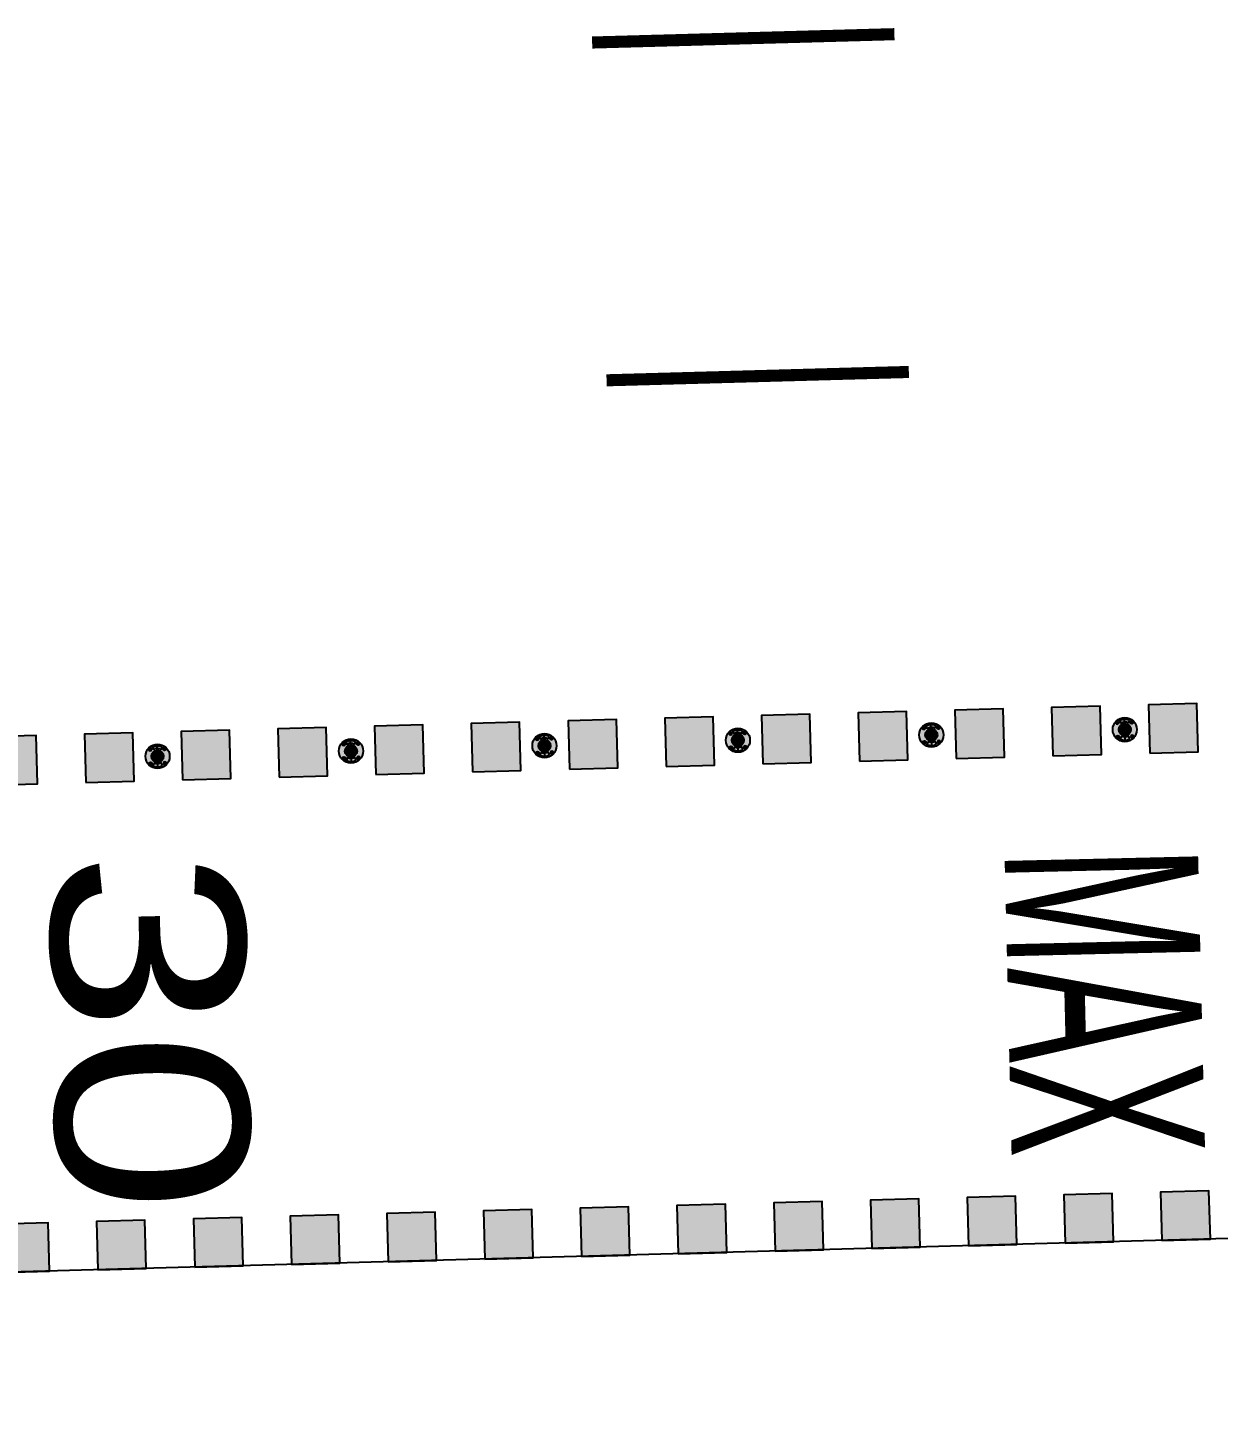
# Model space of a CAD drawing. Header units: metres. Extents: x 668617 to 675126, y 2286318 to 2293677.
# Drawn here: x 670211.17 to 670221, y 2287227.59 to 2287239.16 of the extents above; entities that cross this region are included whole.
import ezdxf
from ezdxf.enums import TextEntityAlignment as Align

# ---------------------------------------------------------------- set-up
doc = ezdxf.new("R2010")
doc.units = ezdxf.units.M
doc.header["$MEASUREMENT"] = 0
for name, color, linetype in [('DMTG-B-CuadrosVerdes', 94, 'Continuous'), ('DMTG-M-VIALETON', 92, 'Continuous'), ('DMTG-PB-BANQUETAS', 251, 'Continuous'), ('DMTG-SH-LEYENDA VELOCIDAD', 252, 'Continuous'), ('DMTG-SH-LINEA DISCONTINUA', 252, 'Continuous')]:
    doc.layers.add(name, color=color, linetype=linetype)
doc.styles.add('Arial', font='arial.ttf')

# ---------------------------------------------------------------- blocks, each defined once
blk = doc.blocks.new('*U173')
h = blk.add_hatch(color=256)
h.dxf.hatch_style = 1
h.paths.add_polyline_path([(12.01, 4.03), (12.41, 4.03), (12.41, 4.43), (12.01, 4.43)])
h = blk.add_hatch(color=256)
h.dxf.hatch_style = 1
h.paths.add_polyline_path([(12.01, 4.03), (12.41, 4.03), (12.41, 4.43), (12.01, 4.43)])
h = blk.add_hatch(color=256)
h.dxf.hatch_style = 1
h.paths.add_polyline_path([(12.81, 4.03), (13.21, 4.03), (13.21, 4.43), (12.81, 4.43)])
h = blk.add_hatch(color=256)
h.dxf.hatch_style = 1
h.paths.add_polyline_path([(12.81, 4.03), (13.21, 4.03), (13.21, 4.43), (12.81, 4.43)])
h = blk.add_hatch(color=256)
h.dxf.hatch_style = 1
h.paths.add_polyline_path([(13.61, 4.03), (14.01, 4.03), (14.01, 4.43), (13.61, 4.43)])
h = blk.add_hatch(color=256)
h.dxf.hatch_style = 1
h.paths.add_polyline_path([(13.61, 4.03), (14.01, 4.03), (14.01, 4.43), (13.61, 4.43)])
h = blk.add_hatch(color=256)
h.dxf.hatch_style = 1
h.paths.add_polyline_path([(14.41, 4.03), (14.81, 4.03), (14.81, 4.43), (14.41, 4.43)])
h = blk.add_hatch(color=256)
h.dxf.hatch_style = 1
h.paths.add_polyline_path([(14.41, 4.03), (14.81, 4.03), (14.81, 4.43), (14.41, 4.43)])
h = blk.add_hatch(color=256)
h.dxf.hatch_style = 1
h.paths.add_polyline_path([(15.21, 4.03), (15.61, 4.03), (15.61, 4.43), (15.21, 4.43)])
h = blk.add_hatch(color=256)
h.dxf.hatch_style = 1
h.paths.add_polyline_path([(15.21, 4.03), (15.61, 4.03), (15.61, 4.43), (15.21, 4.43)])
h = blk.add_hatch(color=256)
h.dxf.hatch_style = 1
h.paths.add_polyline_path([(16.01, 4.03), (16.41, 4.03), (16.41, 4.43), (16.01, 4.43)])
h = blk.add_hatch(color=256)
h.dxf.hatch_style = 1
h.paths.add_polyline_path([(16.01, 4.03), (16.41, 4.03), (16.41, 4.43), (16.01, 4.43)])
h = blk.add_hatch(color=256)
h.dxf.hatch_style = 1
h.paths.add_polyline_path([(16.81, 4.03), (17.21, 4.03), (17.21, 4.43), (16.81, 4.43)])
h = blk.add_hatch(color=256)
h.dxf.hatch_style = 1
h.paths.add_polyline_path([(16.81, 4.03), (17.21, 4.03), (17.21, 4.43), (16.81, 4.43)])
h = blk.add_hatch(color=256)
h.dxf.hatch_style = 1
h.paths.add_polyline_path([(17.61, 4.03), (18.01, 4.03), (18.01, 4.43), (17.61, 4.43)])
h = blk.add_hatch(color=256)
h.dxf.hatch_style = 1
h.paths.add_polyline_path([(17.61, 4.03), (18.01, 4.03), (18.01, 4.43), (17.61, 4.43)])
h = blk.add_hatch(color=256)
h.dxf.hatch_style = 1
h.paths.add_polyline_path([(18.41, 4.03), (18.81, 4.03), (18.81, 4.43), (18.41, 4.43)])
h = blk.add_hatch(color=256)
h.dxf.hatch_style = 1
h.paths.add_polyline_path([(18.41, 4.03), (18.81, 4.03), (18.81, 4.43), (18.41, 4.43)])
h = blk.add_hatch(color=256)
h.dxf.hatch_style = 1
h.paths.add_polyline_path([(19.21, 4.03), (19.61, 4.03), (19.61, 4.43), (19.21, 4.43)])
h = blk.add_hatch(color=256)
h.dxf.hatch_style = 1
h.paths.add_polyline_path([(19.21, 4.03), (19.61, 4.03), (19.61, 4.43), (19.21, 4.43)])
h = blk.add_hatch(color=256)
h.dxf.hatch_style = 1
h.paths.add_polyline_path([(20.01, 4.03), (20.41, 4.03), (20.41, 4.43), (20.01, 4.43)])
h = blk.add_hatch(color=256)
h.dxf.hatch_style = 1
h.paths.add_polyline_path([(20.01, 4.03), (20.41, 4.03), (20.41, 4.43), (20.01, 4.43)])
h = blk.add_hatch(color=256)
h.dxf.hatch_style = 1
h.paths.add_polyline_path([(20.81, 4.03), (21.21, 4.03), (21.21, 4.43), (20.81, 4.43)])
h = blk.add_hatch(color=256)
h.dxf.hatch_style = 1
h.paths.add_polyline_path([(20.81, 4.03), (21.21, 4.03), (21.21, 4.43), (20.81, 4.43)])
h = blk.add_hatch(color=256)
h.dxf.hatch_style = 1
h.paths.add_polyline_path([(21.61, 4.03), (22.01, 4.03), (22.01, 4.43), (21.61, 4.43)])
h = blk.add_hatch(color=256)
h.dxf.hatch_style = 1
h.paths.add_polyline_path([(21.61, 4.03), (22.01, 4.03), (22.01, 4.43), (21.61, 4.43)])
h = blk.add_hatch(color=256)
h.dxf.hatch_style = 1
h.paths.add_polyline_path([(12, 0), (12.4, 0), (12.4, 0.4), (12, 0.4)])
h = blk.add_hatch(color=256)
h.dxf.hatch_style = 1
h.paths.add_polyline_path([(12, 0), (12.4, 0), (12.4, 0.4), (12, 0.4)])
h = blk.add_hatch(color=256)
h.dxf.hatch_style = 1
h.paths.add_polyline_path([(12.8, 0), (13.2, 0), (13.2, 0.4), (12.8, 0.4)])
h = blk.add_hatch(color=256)
h.dxf.hatch_style = 1
h.paths.add_polyline_path([(12.8, 0), (13.2, 0), (13.2, 0.4), (12.8, 0.4)])
h = blk.add_hatch(color=256)
h.dxf.hatch_style = 1
h.paths.add_polyline_path([(13.6, 0), (14, 0), (14, 0.4), (13.6, 0.4)])
h = blk.add_hatch(color=256)
h.dxf.hatch_style = 1
h.paths.add_polyline_path([(13.6, 0), (14, 0), (14, 0.4), (13.6, 0.4)])
h = blk.add_hatch(color=256)
h.dxf.hatch_style = 1
h.paths.add_polyline_path([(14.4, 0), (14.8, 0), (14.8, 0.4), (14.4, 0.4)])
h = blk.add_hatch(color=256)
h.dxf.hatch_style = 1
h.paths.add_polyline_path([(14.4, 0), (14.8, 0), (14.8, 0.4), (14.4, 0.4)])
h = blk.add_hatch(color=256)
h.dxf.hatch_style = 1
h.paths.add_polyline_path([(15.2, 0), (15.6, 0), (15.6, 0.4), (15.2, 0.4)])
h = blk.add_hatch(color=256)
h.dxf.hatch_style = 1
h.paths.add_polyline_path([(15.2, 0), (15.6, 0), (15.6, 0.4), (15.2, 0.4)])
h = blk.add_hatch(color=256)
h.dxf.hatch_style = 1
h.paths.add_polyline_path([(16, 0), (16.4, 0), (16.4, 0.4), (16, 0.4)])
h = blk.add_hatch(color=256)
h.dxf.hatch_style = 1
h.paths.add_polyline_path([(16, 0), (16.4, 0), (16.4, 0.4), (16, 0.4)])
h = blk.add_hatch(color=256)
h.dxf.hatch_style = 1
h.paths.add_polyline_path([(16.8, 0), (17.2, 0), (17.2, 0.4), (16.8, 0.4)])
h = blk.add_hatch(color=256)
h.dxf.hatch_style = 1
h.paths.add_polyline_path([(16.8, 0), (17.2, 0), (17.2, 0.4), (16.8, 0.4)])
h = blk.add_hatch(color=256)
h.dxf.hatch_style = 1
h.paths.add_polyline_path([(17.6, 0), (18, 0), (18, 0.4), (17.6, 0.4)])
h = blk.add_hatch(color=256)
h.dxf.hatch_style = 1
h.paths.add_polyline_path([(17.6, 0), (18, 0), (18, 0.4), (17.6, 0.4)])
h = blk.add_hatch(color=256)
h.dxf.hatch_style = 1
h.paths.add_polyline_path([(18.4, 0), (18.8, 0), (18.8, 0.4), (18.4, 0.4)])
h = blk.add_hatch(color=256)
h.dxf.hatch_style = 1
h.paths.add_polyline_path([(18.4, 0), (18.8, 0), (18.8, 0.4), (18.4, 0.4)])
h = blk.add_hatch(color=256)
h.dxf.hatch_style = 1
h.paths.add_polyline_path([(19.2, 0), (19.6, 0), (19.6, 0.4), (19.2, 0.4)])
h = blk.add_hatch(color=256)
h.dxf.hatch_style = 1
h.paths.add_polyline_path([(19.2, 0), (19.6, 0), (19.6, 0.4), (19.2, 0.4)])
h = blk.add_hatch(color=256)
h.dxf.hatch_style = 1
h.paths.add_polyline_path([(20, 0), (20.4, 0), (20.4, 0.4), (20, 0.4)])
h = blk.add_hatch(color=256)
h.dxf.hatch_style = 1
h.paths.add_polyline_path([(20, 0), (20.4, 0), (20.4, 0.4), (20, 0.4)])
h = blk.add_hatch(color=256)
h.dxf.hatch_style = 1
h.paths.add_polyline_path([(20.8, 0), (21.2, 0), (21.2, 0.4), (20.8, 0.4)])
h = blk.add_hatch(color=256)
h.dxf.hatch_style = 1
h.paths.add_polyline_path([(20.8, 0), (21.2, 0), (21.2, 0.4), (20.8, 0.4)])
h = blk.add_hatch(color=256)
h.dxf.hatch_style = 1
h.paths.add_polyline_path([(21.6, 0), (22, 0), (22, 0.4), (21.6, 0.4)])
h = blk.add_hatch(color=256)
h.dxf.hatch_style = 1
h.paths.add_polyline_path([(21.6, 0), (22, 0), (22, 0.4), (21.6, 0.4)])
for points in [[(12.01, 4.03), (12.41, 4.03), (12.41, 4.43), (12.01, 4.43)], [(12.01, 4.03), (12.41, 4.03), (12.41, 4.43), (12.01, 4.43)], [(12.81, 4.03), (13.21, 4.03), (13.21, 4.43), (12.81, 4.43)], [(12.81, 4.03), (13.21, 4.03), (13.21, 4.43), (12.81, 4.43)], [(13.61, 4.03), (14.01, 4.03), (14.01, 4.43), (13.61, 4.43)], [(13.61, 4.03), (14.01, 4.03), (14.01, 4.43), (13.61, 4.43)], [(14.41, 4.03), (14.81, 4.03), (14.81, 4.43), (14.41, 4.43)], [(14.41, 4.03), (14.81, 4.03), (14.81, 4.43), (14.41, 4.43)], [(15.21, 4.03), (15.61, 4.03), (15.61, 4.43), (15.21, 4.43)], [(15.21, 4.03), (15.61, 4.03), (15.61, 4.43), (15.21, 4.43)], [(16.01, 4.03), (16.41, 4.03), (16.41, 4.43), (16.01, 4.43)], [(16.01, 4.03), (16.41, 4.03), (16.41, 4.43), (16.01, 4.43)], [(16.81, 4.03), (17.21, 4.03), (17.21, 4.43), (16.81, 4.43)], [(16.81, 4.03), (17.21, 4.03), (17.21, 4.43), (16.81, 4.43)], [(17.61, 4.03), (18.01, 4.03), (18.01, 4.43), (17.61, 4.43)], [(17.61, 4.03), (18.01, 4.03), (18.01, 4.43), (17.61, 4.43)], [(18.41, 4.03), (18.81, 4.03), (18.81, 4.43), (18.41, 4.43)], [(18.41, 4.03), (18.81, 4.03), (18.81, 4.43), (18.41, 4.43)], [(19.21, 4.03), (19.61, 4.03), (19.61, 4.43), (19.21, 4.43)], [(19.21, 4.03), (19.61, 4.03), (19.61, 4.43), (19.21, 4.43)], [(20.01, 4.03), (20.41, 4.03), (20.41, 4.43), (20.01, 4.43)], [(20.01, 4.03), (20.41, 4.03), (20.41, 4.43), (20.01, 4.43)], [(20.81, 4.03), (21.21, 4.03), (21.21, 4.43), (20.81, 4.43)], [(20.81, 4.03), (21.21, 4.03), (21.21, 4.43), (20.81, 4.43)], [(21.61, 4.03), (22.01, 4.03), (22.01, 4.43), (21.61, 4.43)], [(21.61, 4.03), (22.01, 4.03), (22.01, 4.43), (21.61, 4.43)], [(12, 0), (12.4, 0), (12.4, 0.4), (12, 0.4)], [(12, 0), (12.4, 0), (12.4, 0.4), (12, 0.4)], [(12.8, 0), (13.2, 0), (13.2, 0.4), (12.8, 0.4)], [(12.8, 0), (13.2, 0), (13.2, 0.4), (12.8, 0.4)], [(13.6, 0), (14, 0), (14, 0.4), (13.6, 0.4)], [(13.6, 0), (14, 0), (14, 0.4), (13.6, 0.4)], [(14.4, 0), (14.8, 0), (14.8, 0.4), (14.4, 0.4)], [(14.4, 0), (14.8, 0), (14.8, 0.4), (14.4, 0.4)], [(15.2, 0), (15.6, 0), (15.6, 0.4), (15.2, 0.4)], [(15.2, 0), (15.6, 0), (15.6, 0.4), (15.2, 0.4)], [(16, 0), (16.4, 0), (16.4, 0.4), (16, 0.4)], [(16, 0), (16.4, 0), (16.4, 0.4), (16, 0.4)], [(16.8, 0), (17.2, 0), (17.2, 0.4), (16.8, 0.4)], [(16.8, 0), (17.2, 0), (17.2, 0.4), (16.8, 0.4)], [(17.6, 0), (18, 0), (18, 0.4), (17.6, 0.4)], [(17.6, 0), (18, 0), (18, 0.4), (17.6, 0.4)], [(18.4, 0), (18.8, 0), (18.8, 0.4), (18.4, 0.4)], [(18.4, 0), (18.8, 0), (18.8, 0.4), (18.4, 0.4)], [(19.2, 0), (19.6, 0), (19.6, 0.4), (19.2, 0.4)], [(19.2, 0), (19.6, 0), (19.6, 0.4), (19.2, 0.4)], [(20, 0), (20.4, 0), (20.4, 0.4), (20, 0.4)], [(20, 0), (20.4, 0), (20.4, 0.4), (20, 0.4)], [(20.8, 0), (21.2, 0), (21.2, 0.4), (20.8, 0.4)], [(20.8, 0), (21.2, 0), (21.2, 0.4), (20.8, 0.4)], [(21.6, 0), (22, 0), (22, 0.4), (21.6, 0.4)], [(21.6, 0), (22, 0), (22, 0.4), (21.6, 0.4)]]:
    blk.add_lwpolyline(points, close=True)
blk = doc.blocks.new('*U185')
at = {"layer": 'DMTG-SH-LEYENDA VELOCIDAD', "style": 'Arial', "width": 0.527321}
blk.add_text('MAX', height=1.6, dxfattribs=at).set_placement((0.148, 7.915), (2.702, 7.915), align=Align.FIT)
at = {"layer": 'DMTG-SH-LEYENDA VELOCIDAD', "style": 'Arial', "width": 0.593548}
blk.add_attdef('VEL', text='', height=1.6, dxfattribs=at).set_placement((0.235, 0.019), (2.742, 0.019), align=Align.FIT)
blk = doc.blocks.new('*U175')
at = {"true_color": 0x58ba48}
h = blk.add_hatch(color=85, dxfattribs=at)
h.dxf.hatch_style = 1
h.paths.add_polyline_path([(15.992, 11.782, 1), (16.092, 11.782, 1)], flags=0)
h.paths.add_polyline_path([(15.992, 11.851), (15.981, 11.861, 0.062746), (15.963, 11.844), (15.974, 11.833, 0.413879), (15.992, 11.833, 0.414549)], flags=17)
h.paths.add_polyline_path([(15.989, 11.842, -1), (15.977, 11.842, -1)], flags=16)
h.paths.add_polyline_path([(15.992, 11.782, 1), (16.092, 11.782, 1)], flags=16)
h.paths.add_polyline_path([(16.104, 11.861), (16.093, 11.85, 0.413879), (16.093, 11.833, 0.414549), (16.111, 11.833), (16.121, 11.843, 0.062746)], flags=17)
h.paths.add_polyline_path([(16.108, 11.841, -1), (16.096, 11.841, -1)], flags=16)
h.paths.add_polyline_path([(16.121, 11.721), (16.11, 11.731, 0.413879), (16.093, 11.731, 0.414549), (16.092, 11.714), (16.103, 11.703, 0.062746)], flags=17)
h.paths.add_polyline_path([(16.095, 11.723, -1), (16.107, 11.723, -1)], flags=16)
h.paths.add_polyline_path([(15.991, 11.732, 0.414549), (15.974, 11.732), (15.963, 11.721, 0.062746), (15.981, 11.703), (15.991, 11.714, 0.413879)], flags=17)
h.paths.add_polyline_path([(15.976, 11.723, -1), (15.989, 11.723, -1)], flags=16)
h.paths.add_polyline_path([(16.121, 11.843), (16.111, 11.833, -0.414549), (16.093, 11.833, -0.413879), (16.093, 11.85), (16.104, 11.861, 0.342564), (15.981, 11.861), (15.992, 11.851, -0.414549), (15.992, 11.833, -0.413879), (15.974, 11.833), (15.963, 11.844, 0.166532), (15.942, 11.782, 0.166532), (15.963, 11.721), (15.974, 11.732, -0.414549), (15.991, 11.732, -0.413879), (15.991, 11.714), (15.981, 11.703, 0.342564), (16.103, 11.703), (16.092, 11.714, -0.414549), (16.093, 11.731, -0.413879), (16.11, 11.731), (16.121, 11.721, 0.166532), (16.142, 11.782, 0.166532)])
h.paths.add_polyline_path([(16.092, 11.782, -1), (15.992, 11.782, -1)], flags=0)
h.paths.add_polyline_path([(16.071, 11.837, 0.245947), (16.013, 11.838), (16.002, 11.86, -0.245947), (16.083, 11.86)], flags=16)
h.paths.add_polyline_path([(16.071, 11.727), (16.082, 11.705, -0.245947), (16.001, 11.705), (16.013, 11.727, 0.245947)], flags=16)
h = blk.add_hatch(color=85, dxfattribs=at)
h.dxf.hatch_style = 1
h.paths.add_polyline_path([(15.992, 11.782, 1), (16.092, 11.782, 1)])
at = {"true_color": 0xc7c8ca}
h = blk.add_hatch(color=9, dxfattribs=at)
h.dxf.hatch_style = 1
h.paths.add_polyline_path([(16.083, 11.86, 0.245947), (16.002, 11.86), (16.013, 11.838, -0.245947), (16.071, 11.837)])
h.paths.add_polyline_path([(16.082, 11.705), (16.071, 11.727, -0.245947), (16.013, 11.727), (16.001, 11.705, 0.245947)])
at = {"true_color": 0x58ba48}
h = blk.add_hatch(color=85, dxfattribs=at)
h.dxf.hatch_style = 1
h.paths.add_polyline_path([(17.592, 11.777, 1), (17.692, 11.777, 1)], flags=0)
h.paths.add_polyline_path([(17.592, 11.846), (17.581, 11.857, 0.062746), (17.563, 11.839), (17.574, 11.828, 0.413879), (17.592, 11.828, 0.414549)], flags=17)
h.paths.add_polyline_path([(17.589, 11.837, -1), (17.577, 11.837, -1)], flags=16)
h.paths.add_polyline_path([(17.592, 11.777, 1), (17.692, 11.777, 1)], flags=16)
h.paths.add_polyline_path([(17.704, 11.856), (17.693, 11.845, 0.413879), (17.693, 11.828, 0.414549), (17.711, 11.828), (17.721, 11.838, 0.062746)], flags=17)
h.paths.add_polyline_path([(17.708, 11.837, -1), (17.696, 11.837, -1)], flags=16)
h.paths.add_polyline_path([(17.721, 11.716), (17.71, 11.727, 0.413879), (17.693, 11.727, 0.414549), (17.692, 11.709), (17.703, 11.698, 0.062746)], flags=17)
h.paths.add_polyline_path([(17.695, 11.718, -1), (17.707, 11.718, -1)], flags=16)
h.paths.add_polyline_path([(17.591, 11.727, 0.414549), (17.574, 11.727), (17.563, 11.716, 0.062746), (17.581, 11.699), (17.591, 11.709, 0.413879)], flags=17)
h.paths.add_polyline_path([(17.576, 11.718, -1), (17.589, 11.718, -1)], flags=16)
h.paths.add_polyline_path([(17.721, 11.838), (17.711, 11.828, -0.414549), (17.693, 11.828, -0.413879), (17.693, 11.845), (17.704, 11.856, 0.342564), (17.581, 11.857), (17.592, 11.846, -0.414549), (17.592, 11.828, -0.413879), (17.574, 11.828), (17.563, 11.839, 0.166532), (17.542, 11.778, 0.166532), (17.563, 11.716), (17.574, 11.727, -0.414549), (17.591, 11.727, -0.413879), (17.591, 11.709), (17.581, 11.699, 0.342564), (17.703, 11.698), (17.692, 11.709, -0.414549), (17.693, 11.727, -0.413879), (17.71, 11.727), (17.721, 11.716, 0.166532), (17.742, 11.777, 0.166532)])
h.paths.add_polyline_path([(17.692, 11.777, -1), (17.592, 11.777, -1)], flags=0)
h.paths.add_polyline_path([(17.671, 11.833, 0.245947), (17.613, 11.833), (17.602, 11.855, -0.245947), (17.683, 11.855)], flags=16)
h.paths.add_polyline_path([(17.671, 11.722), (17.682, 11.7, -0.245947), (17.601, 11.7), (17.613, 11.722, 0.245947)], flags=16)
h = blk.add_hatch(color=85, dxfattribs=at)
h.dxf.hatch_style = 1
h.paths.add_polyline_path([(17.592, 11.777, 1), (17.692, 11.777, 1)])
at = {"true_color": 0xc7c8ca}
h = blk.add_hatch(color=9, dxfattribs=at)
h.dxf.hatch_style = 1
h.paths.add_polyline_path([(17.683, 11.855, 0.245947), (17.602, 11.855), (17.613, 11.833, -0.245947), (17.671, 11.833)])
h.paths.add_polyline_path([(17.682, 11.7), (17.671, 11.722, -0.245947), (17.613, 11.722), (17.601, 11.7, 0.245947)])
at = {"true_color": 0x58ba48}
h = blk.add_hatch(color=85, dxfattribs=at)
h.dxf.hatch_style = 1
h.paths.add_polyline_path([(19.192, 11.773, 1), (19.292, 11.772, 1)], flags=0)
h.paths.add_polyline_path([(19.192, 11.841), (19.181, 11.852, 0.062746), (19.163, 11.834), (19.174, 11.823, 0.413879), (19.192, 11.823, 0.414549)], flags=17)
h.paths.add_polyline_path([(19.189, 11.832, -1), (19.177, 11.832, -1)], flags=16)
h.paths.add_polyline_path([(19.192, 11.773, 1), (19.292, 11.772, 1)], flags=16)
h.paths.add_polyline_path([(19.304, 11.851), (19.293, 11.841, 0.413879), (19.293, 11.823, 0.414549), (19.311, 11.823), (19.321, 11.834, 0.062746)], flags=17)
h.paths.add_polyline_path([(19.308, 11.832, -1), (19.296, 11.832, -1)], flags=16)
h.paths.add_polyline_path([(19.321, 11.711), (19.31, 11.722, 0.413879), (19.293, 11.722, 0.414549), (19.292, 11.704), (19.303, 11.693, 0.062746)], flags=17)
h.paths.add_polyline_path([(19.295, 11.713, -1), (19.307, 11.713, -1)], flags=16)
h.paths.add_polyline_path([(19.191, 11.722, 0.414549), (19.174, 11.722), (19.163, 11.711, 0.062746), (19.181, 11.694), (19.191, 11.704, 0.413879)], flags=17)
h.paths.add_polyline_path([(19.176, 11.713, -1), (19.189, 11.713, -1)], flags=16)
h.paths.add_polyline_path([(19.321, 11.834), (19.311, 11.823, -0.414549), (19.293, 11.823, -0.413879), (19.293, 11.841), (19.304, 11.851, 0.342564), (19.181, 11.852), (19.192, 11.841, -0.414549), (19.192, 11.823, -0.413879), (19.174, 11.823), (19.163, 11.834, 0.166532), (19.142, 11.773, 0.166532), (19.163, 11.711), (19.174, 11.722, -0.414549), (19.191, 11.722, -0.413879), (19.191, 11.704), (19.181, 11.694, 0.342564), (19.303, 11.693), (19.292, 11.704, -0.414549), (19.293, 11.722, -0.413879), (19.31, 11.722), (19.321, 11.711, 0.166532), (19.342, 11.772, 0.166532)])
h.paths.add_polyline_path([(19.292, 11.772, -1), (19.192, 11.773, -1)], flags=0)
h.paths.add_polyline_path([(19.271, 11.828, 0.245947), (19.213, 11.828), (19.202, 11.85, -0.245947), (19.283, 11.85)], flags=16)
h.paths.add_polyline_path([(19.271, 11.717), (19.282, 11.695, -0.245947), (19.201, 11.695), (19.213, 11.717, 0.245947)], flags=16)
h = blk.add_hatch(color=85, dxfattribs=at)
h.dxf.hatch_style = 1
h.paths.add_polyline_path([(19.192, 11.773, 1), (19.292, 11.772, 1)])
at = {"true_color": 0xc7c8ca}
h = blk.add_hatch(color=9, dxfattribs=at)
h.dxf.hatch_style = 1
h.paths.add_polyline_path([(19.283, 11.85, 0.245947), (19.202, 11.85), (19.213, 11.828, -0.245947), (19.271, 11.828)])
h.paths.add_polyline_path([(19.282, 11.695), (19.271, 11.717, -0.245947), (19.213, 11.717), (19.201, 11.695, 0.245947)])
at = {"true_color": 0x58ba48}
h = blk.add_hatch(color=85, dxfattribs=at)
h.dxf.hatch_style = 1
h.paths.add_polyline_path([(20.792, 11.768, 1), (20.892, 11.768, 1)], flags=0)
h.paths.add_polyline_path([(20.792, 11.836), (20.781, 11.847, 0.062746), (20.763, 11.829), (20.774, 11.818, 0.413879), (20.792, 11.818, 0.414549)], flags=17)
h.paths.add_polyline_path([(20.789, 11.827, -1), (20.777, 11.827, -1)], flags=16)
h.paths.add_polyline_path([(20.792, 11.768, 1), (20.892, 11.768, 1)], flags=16)
h.paths.add_polyline_path([(20.904, 11.846), (20.893, 11.836, 0.413879), (20.893, 11.818, 0.414549), (20.911, 11.818), (20.921, 11.829, 0.062746)], flags=17)
h.paths.add_polyline_path([(20.908, 11.827, -1), (20.896, 11.827, -1)], flags=16)
h.paths.add_polyline_path([(20.921, 11.706), (20.91, 11.717, 0.413879), (20.893, 11.717, 0.414549), (20.892, 11.699), (20.903, 11.688, 0.062746)], flags=17)
h.paths.add_polyline_path([(20.895, 11.708, -1), (20.907, 11.708, -1)], flags=16)
h.paths.add_polyline_path([(20.791, 11.717, 0.414549), (20.774, 11.717), (20.763, 11.707, 0.062746), (20.781, 11.689), (20.791, 11.7, 0.413879)], flags=17)
h.paths.add_polyline_path([(20.776, 11.708, -1), (20.789, 11.708, -1)], flags=16)
h.paths.add_polyline_path([(20.921, 11.829), (20.911, 11.818, -0.414549), (20.893, 11.818, -0.413879), (20.893, 11.836), (20.904, 11.846, 0.342564), (20.781, 11.847), (20.792, 11.836, -0.414549), (20.792, 11.818, -0.413879), (20.774, 11.818), (20.763, 11.829, 0.166532), (20.742, 11.768, 0.166532), (20.763, 11.707), (20.774, 11.717, -0.414549), (20.791, 11.717, -0.413879), (20.791, 11.7), (20.781, 11.689, 0.342564), (20.903, 11.688), (20.892, 11.699, -0.414549), (20.893, 11.717, -0.413879), (20.91, 11.717), (20.921, 11.706, 0.166532), (20.942, 11.767, 0.166532)])
h.paths.add_polyline_path([(20.892, 11.768, -1), (20.792, 11.768, -1)], flags=0)
h.paths.add_polyline_path([(20.871, 11.823, 0.245947), (20.813, 11.823), (20.802, 11.845, -0.245947), (20.883, 11.845)], flags=16)
h.paths.add_polyline_path([(20.871, 11.712), (20.882, 11.69, -0.245947), (20.801, 11.69), (20.813, 11.712, 0.245947)], flags=16)
h = blk.add_hatch(color=85, dxfattribs=at)
h.dxf.hatch_style = 1
h.paths.add_polyline_path([(20.792, 11.768, 1), (20.892, 11.768, 1)])
at = {"true_color": 0xc7c8ca}
h = blk.add_hatch(color=9, dxfattribs=at)
h.dxf.hatch_style = 1
h.paths.add_polyline_path([(20.883, 11.845, 0.245947), (20.802, 11.845), (20.813, 11.823, -0.245947), (20.871, 11.823)])
h.paths.add_polyline_path([(20.882, 11.69), (20.871, 11.712, -0.245947), (20.813, 11.712), (20.801, 11.69, 0.245947)])
at = {"true_color": 0x58ba48}
h = blk.add_hatch(color=85, dxfattribs=at)
h.dxf.hatch_style = 1
h.paths.add_polyline_path([(22.392, 11.763, 1), (22.492, 11.763, 1)], flags=0)
h.paths.add_polyline_path([(22.392, 11.831), (22.381, 11.842, 0.062746), (22.363, 11.824), (22.374, 11.814, 0.413879), (22.392, 11.814, 0.414549)], flags=17)
h.paths.add_polyline_path([(22.389, 11.822, -1), (22.377, 11.822, -1)], flags=16)
h.paths.add_polyline_path([(22.392, 11.763, 1), (22.492, 11.763, 1)], flags=16)
h.paths.add_polyline_path([(22.504, 11.842), (22.493, 11.831, 0.413879), (22.493, 11.813, 0.414549), (22.511, 11.813), (22.521, 11.824, 0.062746)], flags=17)
h.paths.add_polyline_path([(22.508, 11.822, -1), (22.496, 11.822, -1)], flags=16)
h.paths.add_polyline_path([(22.521, 11.701), (22.51, 11.712, 0.413879), (22.493, 11.712, 0.414549), (22.492, 11.694), (22.503, 11.684, 0.062746)], flags=17)
h.paths.add_polyline_path([(22.495, 11.703, -1), (22.507, 11.703, -1)], flags=16)
h.paths.add_polyline_path([(22.391, 11.712, 0.414549), (22.374, 11.712), (22.363, 11.702, 0.062746), (22.381, 11.684), (22.391, 11.695, 0.413879)], flags=17)
h.paths.add_polyline_path([(22.376, 11.704, -1), (22.389, 11.704, -1)], flags=16)
h.paths.add_polyline_path([(22.521, 11.824), (22.511, 11.813, -0.414549), (22.493, 11.813, -0.413879), (22.493, 11.831), (22.504, 11.842, 0.342564), (22.381, 11.842), (22.392, 11.831, -0.414549), (22.392, 11.814, -0.413879), (22.374, 11.814), (22.363, 11.824, 0.166532), (22.342, 11.763, 0.166532), (22.363, 11.702), (22.374, 11.712, -0.414549), (22.391, 11.712, -0.413879), (22.391, 11.695), (22.381, 11.684, 0.342564), (22.503, 11.684), (22.492, 11.694, -0.414549), (22.493, 11.712, -0.413879), (22.51, 11.712), (22.521, 11.701, 0.166532), (22.542, 11.763, 0.166532)])
h.paths.add_polyline_path([(22.492, 11.763, -1), (22.392, 11.763, -1)], flags=0)
h.paths.add_polyline_path([(22.471, 11.818, 0.245947), (22.413, 11.818), (22.402, 11.84, -0.245947), (22.483, 11.84)], flags=16)
h.paths.add_polyline_path([(22.471, 11.707), (22.482, 11.685, -0.245947), (22.401, 11.685), (22.413, 11.708, 0.245947)], flags=16)
h = blk.add_hatch(color=85, dxfattribs=at)
h.dxf.hatch_style = 1
h.paths.add_polyline_path([(22.392, 11.763, 1), (22.492, 11.763, 1)])
at = {"true_color": 0xc7c8ca}
h = blk.add_hatch(color=9, dxfattribs=at)
h.dxf.hatch_style = 1
h.paths.add_polyline_path([(22.483, 11.84, 0.245947), (22.402, 11.84), (22.413, 11.818, -0.245947), (22.471, 11.818)])
h.paths.add_polyline_path([(22.482, 11.685), (22.471, 11.707, -0.245947), (22.413, 11.708), (22.401, 11.685, 0.245947)])
at = {"true_color": 0x58ba48}
h = blk.add_hatch(color=85, dxfattribs=at)
h.dxf.hatch_style = 1
h.paths.add_polyline_path([(23.992, 11.758, 1), (24.092, 11.758, 1)], flags=0)
h.paths.add_polyline_path([(23.992, 11.826), (23.981, 11.837, 0.062746), (23.963, 11.82), (23.974, 11.809, 0.413879), (23.992, 11.809, 0.414549)], flags=17)
h.paths.add_polyline_path([(23.989, 11.818, -1), (23.977, 11.818, -1)], flags=16)
h.paths.add_polyline_path([(23.992, 11.758, 1), (24.092, 11.758, 1)], flags=16)
h.paths.add_polyline_path([(24.104, 11.837), (24.093, 11.826, 0.413879), (24.093, 11.808, 0.414549), (24.11, 11.808), (24.121, 11.819, 0.062746)], flags=17)
h.paths.add_polyline_path([(24.108, 11.817, -1), (24.096, 11.817, -1)], flags=16)
h.paths.add_polyline_path([(24.121, 11.696), (24.11, 11.707, 0.413879), (24.092, 11.707, 0.414549), (24.092, 11.69), (24.103, 11.679, 0.062746)], flags=17)
h.paths.add_polyline_path([(24.095, 11.698, -1), (24.107, 11.698, -1)], flags=16)
h.paths.add_polyline_path([(23.991, 11.708, 0.414549), (23.974, 11.708), (23.963, 11.697, 0.062746), (23.981, 11.679), (23.991, 11.69, 0.413879)], flags=17)
h.paths.add_polyline_path([(23.976, 11.699, -1), (23.989, 11.699, -1)], flags=16)
h.paths.add_polyline_path([(24.121, 11.819), (24.11, 11.808, -0.414549), (24.093, 11.808, -0.413879), (24.093, 11.826), (24.104, 11.837, 0.342564), (23.981, 11.837), (23.992, 11.826, -0.414549), (23.992, 11.809, -0.413879), (23.974, 11.809), (23.963, 11.82, 0.166532), (23.942, 11.758, 0.166532), (23.963, 11.697), (23.974, 11.708, -0.414549), (23.991, 11.708, -0.413879), (23.991, 11.69), (23.981, 11.679, 0.342564), (24.103, 11.679), (24.092, 11.69, -0.414549), (24.092, 11.707, -0.413879), (24.11, 11.707), (24.121, 11.696, 0.166532), (24.142, 11.758, 0.166532)])
h.paths.add_polyline_path([(24.092, 11.758, -1), (23.992, 11.758, -1)], flags=0)
h.paths.add_polyline_path([(24.071, 11.813, 0.245947), (24.013, 11.813), (24.002, 11.836, -0.245947), (24.083, 11.835)], flags=16)
h.paths.add_polyline_path([(24.071, 11.703), (24.082, 11.68, -0.245947), (24.001, 11.681), (24.013, 11.703, 0.245947)], flags=16)
h = blk.add_hatch(color=85, dxfattribs=at)
h.dxf.hatch_style = 1
h.paths.add_polyline_path([(23.992, 11.758, 1), (24.092, 11.758, 1)])
at = {"true_color": 0xc7c8ca}
h = blk.add_hatch(color=9, dxfattribs=at)
h.dxf.hatch_style = 1
h.paths.add_polyline_path([(24.083, 11.835, 0.245947), (24.002, 11.836), (24.013, 11.813, -0.245947), (24.071, 11.813)])
h.paths.add_polyline_path([(24.082, 11.68), (24.071, 11.703, -0.245947), (24.013, 11.703), (24.001, 11.681, 0.245947)])
at = {"color": 18, "true_color": 0x000000}
for points in [[(15.992, 11.851), (15.981, 11.861, 0.062746), (15.963, 11.844), (15.974, 11.833, 0.413879), (15.992, 11.833, 0.414549)], [(16.083, 11.86), (16.071, 11.837, 0.245947), (16.013, 11.838), (16.002, 11.86, -0.245947)], [(16.093, 11.85), (16.104, 11.861, -0.062746), (16.121, 11.843), (16.111, 11.833, -0.413879), (16.093, 11.833, -0.414549)], [(17.592, 11.846), (17.581, 11.857, 0.062746), (17.563, 11.839), (17.574, 11.828, 0.413879), (17.592, 11.828, 0.414549)], [(17.683, 11.855), (17.671, 11.833, 0.245947), (17.613, 11.833), (17.602, 11.855, -0.245947)], [(17.693, 11.845), (17.704, 11.856, -0.062746), (17.721, 11.838), (17.711, 11.828, -0.413879), (17.693, 11.828, -0.414549)], [(19.192, 11.841), (19.181, 11.852, 0.062746), (19.163, 11.834), (19.174, 11.823, 0.413879), (19.192, 11.823, 0.414549)], [(19.283, 11.85), (19.271, 11.828, 0.245947), (19.213, 11.828), (19.202, 11.85, -0.245947)], [(19.293, 11.841), (19.304, 11.851, -0.062746), (19.321, 11.834), (19.31, 11.823, -0.413879), (19.293, 11.823, -0.414549)], [(20.792, 11.836), (20.781, 11.847, 0.062746), (20.763, 11.829), (20.774, 11.818, 0.413879), (20.792, 11.818, 0.414549)], [(20.883, 11.845), (20.871, 11.823, 0.245947), (20.813, 11.823), (20.802, 11.845, -0.245947)], [(20.893, 11.836), (20.904, 11.846, -0.062746), (20.921, 11.829), (20.91, 11.818, -0.413879), (20.893, 11.818, -0.414549)], [(22.392, 11.831), (22.381, 11.842, 0.062746), (22.363, 11.824), (22.374, 11.814, 0.413879), (22.392, 11.814, 0.414549)], [(22.483, 11.84), (22.471, 11.818, 0.245947), (22.413, 11.818), (22.402, 11.84, -0.245947)], [(22.493, 11.831), (22.504, 11.842, -0.062746), (22.521, 11.824), (22.51, 11.813, -0.413879), (22.493, 11.813, -0.414549)], [(23.992, 11.826), (23.981, 11.837, 0.062746), (23.963, 11.82), (23.974, 11.809, 0.413879), (23.992, 11.809, 0.414549)], [(24.083, 11.835), (24.071, 11.813, 0.245947), (24.013, 11.813), (24.002, 11.836, -0.245947)], [(24.093, 11.826), (24.104, 11.837, -0.062746), (24.121, 11.819), (24.11, 11.808, -0.413879), (24.093, 11.808, -0.414549)], [(15.991, 11.714), (15.981, 11.703, -0.062746), (15.963, 11.721), (15.974, 11.732, -0.413879), (15.991, 11.732, -0.414549)], [(16.082, 11.705), (16.071, 11.727, -0.245947), (16.013, 11.727), (16.001, 11.705, 0.245947)], [(16.092, 11.714), (16.103, 11.703, 0.062746), (16.121, 11.721), (16.11, 11.731, 0.413879), (16.093, 11.731, 0.414549)], [(17.591, 11.709), (17.581, 11.699, -0.062746), (17.563, 11.716), (17.574, 11.727, -0.413879), (17.591, 11.727, -0.414549)], [(17.682, 11.7), (17.671, 11.722, -0.245947), (17.613, 11.722), (17.601, 11.7, 0.245947)], [(17.692, 11.709), (17.703, 11.698, 0.062746), (17.721, 11.716), (17.71, 11.727, 0.413879), (17.693, 11.727, 0.414549)], [(19.191, 11.704), (19.181, 11.694, -0.062746), (19.163, 11.711), (19.174, 11.722, -0.413879), (19.191, 11.722, -0.414549)], [(19.282, 11.695), (19.271, 11.717, -0.245947), (19.213, 11.717), (19.201, 11.695, 0.245947)], [(19.292, 11.704), (19.303, 11.693, 0.062746), (19.321, 11.711), (19.31, 11.722, 0.413879), (19.293, 11.722, 0.414549)], [(20.791, 11.7), (20.781, 11.689, -0.062746), (20.763, 11.707), (20.774, 11.717, -0.413879), (20.791, 11.717, -0.414549)], [(20.882, 11.69), (20.871, 11.712, -0.245947), (20.813, 11.712), (20.801, 11.69, 0.245947)], [(20.892, 11.699), (20.903, 11.688, 0.062746), (20.921, 11.706), (20.91, 11.717, 0.413879), (20.893, 11.717, 0.414549)], [(22.391, 11.695), (22.381, 11.684, -0.062746), (22.363, 11.702), (22.374, 11.712, -0.413879), (22.391, 11.712, -0.414549)], [(22.482, 11.685), (22.471, 11.707, -0.245947), (22.413, 11.708), (22.401, 11.685, 0.245947)], [(22.492, 11.694), (22.503, 11.684, 0.062746), (22.521, 11.701), (22.51, 11.712, 0.413879), (22.493, 11.712, 0.414549)], [(23.991, 11.69), (23.981, 11.679, -0.062746), (23.963, 11.697), (23.974, 11.708, -0.413879), (23.991, 11.708, -0.414549)], [(24.082, 11.68), (24.071, 11.703, -0.245947), (24.013, 11.703), (24.001, 11.681, 0.245947)], [(24.092, 11.69), (24.103, 11.679, 0.062746), (24.121, 11.696), (24.11, 11.707, 0.413879), (24.092, 11.707, 0.414549)]]:
    blk.add_lwpolyline(points, format="xyb", close=True, dxfattribs=at)
for points in [[(16.042, 11.682), (16.042, 11.882)], [(17.642, 11.677), (17.642, 11.877)], [(19.242, 11.672), (19.242, 11.872)], [(20.842, 11.668), (20.842, 11.868)], [(22.442, 11.663), (22.442, 11.863)], [(24.042, 11.658), (24.042, 11.858)]]:
    blk.add_lwpolyline(points)
for centre, radius in [((16.042, 11.782), 0.1), ((15.983, 11.842), 0.00613), ((16.042, 11.782), 0.05), ((16.102, 11.841), 0.00613), ((17.642, 11.777), 0.1), ((17.583, 11.837), 0.00613), ((17.642, 11.777), 0.05), ((17.702, 11.837), 0.00613), ((19.242, 11.772), 0.1), ((19.183, 11.832), 0.00613), ((19.242, 11.772), 0.05), ((19.302, 11.832), 0.00613), ((20.842, 11.768), 0.1), ((20.783, 11.827), 0.00613), ((20.842, 11.768), 0.05), ((20.902, 11.827), 0.00613), ((22.442, 11.763), 0.1), ((22.383, 11.822), 0.00613), ((22.442, 11.763), 0.05), ((22.502, 11.822), 0.00613), ((24.042, 11.758), 0.1), ((23.983, 11.818), 0.00613), ((24.042, 11.758), 0.05), ((24.102, 11.817), 0.00613), ((15.983, 11.723), 0.00613), ((16.101, 11.723), 0.00613), ((17.583, 11.718), 0.00613), ((17.701, 11.718), 0.00613), ((19.183, 11.713), 0.00613), ((19.301, 11.713), 0.00613), ((20.783, 11.708), 0.00613), ((20.901, 11.708), 0.00613), ((22.383, 11.704), 0.00613), ((22.501, 11.703), 0.00613), ((23.983, 11.699), 0.00613), ((24.101, 11.698), 0.00613)]:
    blk.add_circle(centre, radius, dxfattribs=at)
blk = doc.blocks.new('*U249')
at = {"layer": 'DMTG-SH-LINEA DISCONTINUA', "const_width": 0.1}
blk.add_lwpolyline([(0, 0), (2.5, 0)], dxfattribs=at)
blk = doc.blocks.new('*U250')
at = {"layer": 'DMTG-SH-LINEA DISCONTINUA', "color": 0, "linetype": 'ByBlock', "lineweight": -2, "transparency": 16777216, "rotation": 182.004608518363}
blk.add_blockref('*U249', (679790.477, 2285441.959), dxfattribs=at)
blk = doc.blocks.new('*U247')
at = {"layer": 'DMTG-SH-LINEA DISCONTINUA', "const_width": 0.1}
blk.add_lwpolyline([(0, 0), (2.5, 0)], dxfattribs=at)
blk = doc.blocks.new('*U248')
at = {"layer": 'DMTG-SH-LINEA DISCONTINUA', "color": 0, "linetype": 'ByBlock', "lineweight": -2, "transparency": 16777216, "rotation": 182.004608518363}
blk.add_blockref('*U247', (679790.477, 2285441.959), dxfattribs=at)

msp = doc.modelspace()

# ---------------------------------------------------------------- linework, layer by layer
at = {"layer": 'DMTG-PB-BANQUETAS'}
msp.add_lwpolyline([(670291.5517, 2287228.1473), (670291.3937, 2287228.68949), (670291.15346, 2287229.20027), (670290.83691, 2287229.66762), (670290.45194, 2287230.07947), (670290.00749, 2287230.42776), (670289.51451, 2287230.70241), (670288.98393, 2287230.89733), (670288.43073, 2287231.00742), (670187.46046, 2287228.21934), (670187.03935, 2287228.07044), (670186.64658, 2287227.862), (670186.29356, 2287227.5896)], dxfattribs=at)

# ---------------------------------------------------------------- block references
at = {"layer": 'DMTG-B-CuadrosVerdes', "rotation": 1.581698395799314}
msp.add_blockref('*U173', (670198.94875, 2287228.53656), dxfattribs=at)
at = {"layer": 'DMTG-M-VIALETON', "rotation": 1.755029393948043}
msp.add_blockref('*U175', (670196.5627, 2287220.86713), dxfattribs=at)
at = {"layer": 'DMTG-SH-LEYENDA VELOCIDAD'}
ref = msp.add_blockref('*U185', (670211.32147, 2287232.32835), dxfattribs=dict(at, rotation=271.349187031417))
ref.add_attrib('VEL', '30', dxfattribs={"height": 1.6, "rotation": 271.349187, "style": 'Arial', "width": 1.206651}).set_placement((670211.34052, 2287232.34071), (670211.41115, 2287229.34154), align=Align.FIT)
at = {"layer": 'DMTG-SH-LINEA DISCONTINUA', "rotation": 359.5770898771991}
for name, p in [('*U250', (-26422.72235, 6877.01008)), ('*U248', (-26422.60293, 6874.21726))]:
    msp.add_blockref(name, p, dxfattribs=at)

doc.saveas('drawing.dxf')
